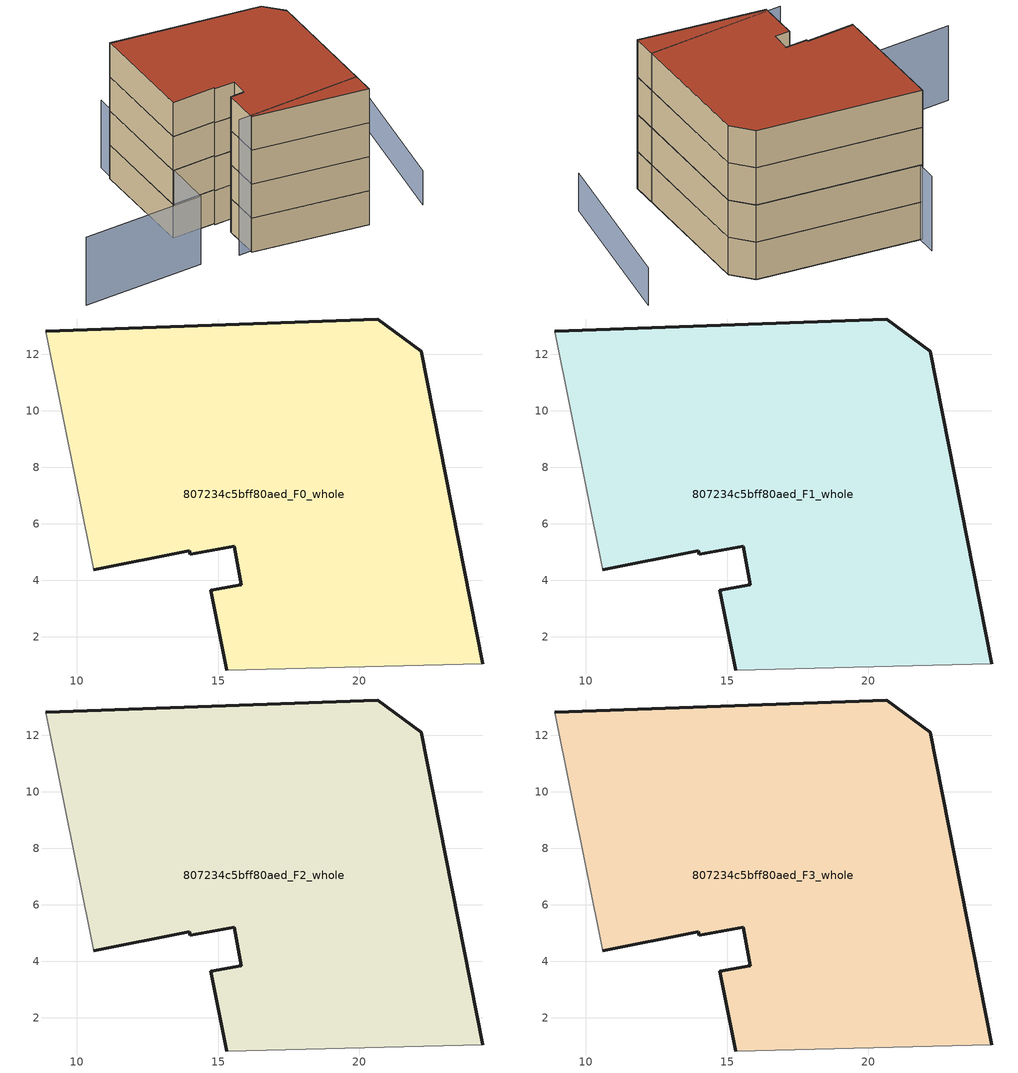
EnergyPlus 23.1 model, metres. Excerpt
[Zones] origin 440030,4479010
807234c5bff80aed_F0_whole
 floor ground (EU_floor_Construction): 24.36,1.04 22.18,12.1 20.66,13.25 8.9,12.82 10.6,4.38 13.98,5.05 14.01,4.92 15.58,5.21 15.81,3.84 14.74,3.63 15.3,0.82 z0
 wall outside (EU_wall_Construction): 15.3,0.82 14.74,3.63 15.81,3.84 15.58,5.21 14.01,4.92 13.98,5.05 10.6,4.38 / 8.9,12.82 20.66,13.25 22.18,12.1 24.36,1.04 z0:3
 wall adiabatic (EU_wall_Construction): 24.36,1.04 15.3,0.82 / 10.6,4.38 8.9,12.82 z0:3
807234c5bff80aed_F1_whole
 floor to 807234c5bff80aed_F0_whole (EU_floor_Construction): 24.36,1.04 22.18,12.1 20.65,13.25 8.9,12.82 10.6,4.38 13.98,5.05 14.01,4.92 15.57,5.21 15.81,3.84 14.74,3.63 15.3,0.82 z3
 wall outside (EU_wall_Construction): 15.3,0.82 14.74,3.63 15.81,3.84 15.58,5.21 14.01,4.92 13.98,5.05 10.6,4.38 / 8.9,12.82 20.66,13.25 22.18,12.1 24.36,1.04 z3:6
 wall adiabatic (EU_wall_Construction): 24.36,1.04 15.3,0.82 / 10.6,4.38 8.9,12.82 z3:6
807234c5bff80aed_F2_whole
 floor to 807234c5bff80aed_F1_whole (EU_floor_Construction): 24.36,1.04 22.18,12.1 20.65,13.25 8.9,12.82 10.6,4.38 13.98,5.05 14.01,4.92 15.57,5.21 15.81,3.84 14.74,3.63 15.3,0.82 z6
 wall outside (EU_wall_Construction): 15.3,0.82 14.74,3.63 15.81,3.84 15.58,5.21 14.01,4.92 13.98,5.05 10.6,4.38 / 8.9,12.82 20.66,13.25 22.18,12.1 24.36,1.04 z6:9
 wall adiabatic (EU_wall_Construction): 24.36,1.04 15.3,0.82 / 10.6,4.38 8.9,12.82 z6:9
807234c5bff80aed_F3_whole
 floor to 807234c5bff80aed_F2_whole (EU_floor_Construction): 24.36,1.04 22.18,12.1 20.65,13.25 8.9,12.82 10.6,4.38 13.98,5.05 14.01,4.92 15.57,5.21 15.81,3.84 14.74,3.63 15.3,0.82 z9
 wall outside (EU_wall_Construction): 15.3,0.82 14.74,3.63 15.81,3.84 15.58,5.21 14.01,4.92 13.98,5.05 10.6,4.38 / 8.9,12.82 20.66,13.25 22.18,12.1 24.36,1.04 z9:12
 wall adiabatic (EU_wall_Construction): 24.36,1.04 15.3,0.82 / 10.6,4.38 8.9,12.82 z9:12
 roof outside (EU_roof_Construction): 22.18,12.1 24.36,1.04 15.3,0.82 14.74,3.63 15.81,3.84 15.58,5.21 14.01,4.92 13.98,5.05 10.6,4.38 8.9,12.82 20.66,13.25 z12
shading: 14.33,0.78 24.02,2.77 z0:12; 8.79,14.26 11.35,0.72 / 11.35,0.72 1.92,-1.06 z0:6; 28.82,1.99 28.26,13.44 z0:3
[Building]
EU S2 Campaign: North Axis=0; Terrain=City; Solar Distribution=FullExterior
[Site:Location]
Madrid: Latitude=40.5; Longitude=-3.5; Time Zone=1; Elevation=609
[SizingPeriod:WeatherFileDays]
AnnualSizingPeriod: Begin Month=1; Begin Day of Month=1; End Month=12; End Day of Month=31; Day of Week for Start Day=Monday; Use Weather File Daylight Saving Period=No; Use Weather File Rain and Snow Indicators=No
[MATERIAL]
EU_InternalMass_Material: Roughness=MediumRough; Thickness=0.1; Conductivity=1; Density=1800; Specific Heat=900; Thermal Absorptance=0.9; Solar Absorptance=0.7; Visible Absorptance=0.7
[MATERIAL:NOMASS] Roughness=MediumRough; Thermal Absorptance=0.9; Solar Absorptance=0.7; Visible Absorptance=0.7
Name | Thermal Resistance
EU_wall_NoMass | 1.60022
EU_roof_NoMass | 1.57597
EU_floor_NoMass | 0.470652
[CONSTRUCTION]
EU_wall_Construction: EU_wall_NoMass
EU_roof_Construction: EU_roof_NoMass
EU_floor_Construction: EU_floor_NoMass
EU_InternalMass_Construction: EU_InternalMass_Material
[ZONE] Type=1; Multiplier=1; Ceiling Height=autocalculate; Floor Area=autocalculate; Part of Total Floor Area=Yes
Name | Volume
807234c5bff80aed_F0_whole | 424.65
807234c5bff80aed_F1_whole; 807234c5bff80aed_F2_whole; 807234c5bff80aed_F3_whole | 424.651
[INTERNALMASS] Construction=EU_InternalMass_Construction; Surface Area=141.55
Name | Zone or ZoneList
807234c5bff80aed_F0_whole_EU_InternalMass | 807234c5bff80aed_F0_whole
807234c5bff80aed_F1_whole_EU_InternalMass | 807234c5bff80aed_F1_whole
807234c5bff80aed_F2_whole_EU_InternalMass | 807234c5bff80aed_F2_whole
807234c5bff80aed_F3_whole_EU_InternalMass | 807234c5bff80aed_F3_whole
[OTHEREQUIPMENT] Fuel Type=Electricity; Design Level Calculation Method=Watts/Area; Power per Zone Floor Area=1; Fraction Latent=0; Fraction Radiant=0; Fraction Lost=0; Carbon Dioxide Generation Rate=0; EndUse Subcategory=EU_Step8_InternalGains
Name | Zone or ZoneList or Space or SpaceList | Schedule
EU_Step8_InternalGain_807234c5bff80aed_F0_whole_f000 | 807234c5bff80aed_F0_whole | EU_Step8_GainSchedule_807234c5bff80aed_F0_whole_f000
EU_Step8_InternalGain_807234c5bff80aed_F1_whole_f000 | 807234c5bff80aed_F1_whole | EU_Step8_GainSchedule_807234c5bff80aed_F1_whole_f000
EU_Step8_InternalGain_807234c5bff80aed_F2_whole_f000 | 807234c5bff80aed_F2_whole | EU_Step8_GainSchedule_807234c5bff80aed_F2_whole_f000
EU_Step8_InternalGain_807234c5bff80aed_F3_whole_f000 | 807234c5bff80aed_F3_whole | EU_Step8_GainSchedule_807234c5bff80aed_F3_whole_f000
[ZONEVENTILATION:DESIGNFLOWRATE] Schedule=EU_AlwaysOn; Design Flow Rate Calculation Method=AirChanges/Hour; Air Changes per Hour=0.480704; Ventilation Type=Natural; Fan Pressure Rise=0; Fan Total Efficiency=1; Constant Term Coefficient=1; Temperature Term Coefficient=0; Velocity Term Coefficient=0; Velocity Squared Term Coefficient=0; Minimum Indoor Temperature=-100; Maximum Indoor Temperature=100; Delta Temperature=-100; Minimum Outdoor Temperature=-100; Maximum Outdoor Temperature=100; Maximum Wind Speed=40
Name | Zone or ZoneList or Space or SpaceList
EU_ConstantAir_807234c5bff80aed_F0_whole | 807234c5bff80aed_F0_whole
EU_ConstantAir_807234c5bff80aed_F1_whole | 807234c5bff80aed_F1_whole
EU_ConstantAir_807234c5bff80aed_F2_whole | 807234c5bff80aed_F2_whole
EU_ConstantAir_807234c5bff80aed_F3_whole | 807234c5bff80aed_F3_whole
[HVACTEMPLATE:THERMOSTAT] Constant Heating Setpoint=20; Constant Cooling Setpoint=50
EU_HeatOnly_807234c5bff80aed_F0_whole; EU_HeatOnly_807234c5bff80aed_F1_whole; EU_HeatOnly_807234c5bff80aed_F2_whole; EU_HeatOnly_807234c5bff80aed_F3_whole
[HVACTEMPLATE:ZONE:IDEALLOADSAIRSYSTEM] System Availability Schedule=EU_AlwaysOn; Maximum Heating Supply Air Temperature=50; Minimum Cooling Supply Air Temperature=13; Maximum Heating Supply Air Humidity Ratio=0.0156; Minimum Cooling Supply Air Humidity Ratio=0.0077; Heating Limit=NoLimit; Cooling Limit=NoLimit; Heating Availability Schedule=EU_AlwaysOn; Cooling Availability Schedule=EU_CoolingOff; Dehumidification Control Type=ConstantSensibleHeatRatio; Cooling Sensible Heat Ratio=0.7; Dehumidification Setpoint=60; Humidification Control Type=None; Humidification Setpoint=30; Outdoor Air Method=None; Outdoor Air Flow Rate per Person=0.00944; Outdoor Air Flow Rate per Zone Floor Area=0; Outdoor Air Flow Rate per Zone=0; Demand Controlled Ventilation Type=None; Outdoor Air Economizer Type=NoEconomizer; Heat Recovery Type=None; Sensible Heat Recovery Effectiveness=0.7; Latent Heat Recovery Effectiveness=0.65
Name | Template Thermostat
807234c5bff80aed_F0_whole | EU_HeatOnly_807234c5bff80aed_F0_whole
807234c5bff80aed_F1_whole | EU_HeatOnly_807234c5bff80aed_F1_whole
807234c5bff80aed_F2_whole | EU_HeatOnly_807234c5bff80aed_F2_whole
807234c5bff80aed_F3_whole | EU_HeatOnly_807234c5bff80aed_F3_whole
[SIZING:ZONE] Zone Cooling Design Supply Air Temperature Input Method=SupplyAirTemperature; Zone Cooling Design Supply Air Temperature=13; Zone Heating Design Supply Air Temperature Input Method=SupplyAirTemperature; Zone Heating Design Supply Air Temperature=50; Zone Cooling Design Supply Air Humidity Ratio=0.008; Zone Heating Design Supply Air Humidity Ratio=0.008; Cooling Design Air Flow Method=DesignDay; Cooling Design Air Flow Rate=0; Cooling Minimum Air Flow per Zone Floor Area=0.000762; Cooling Minimum Air Flow=0; Cooling Minimum Air Flow Fraction=0.2; Heating Design Air Flow Method=DesignDay; Heating Design Air Flow Rate=0; Heating Maximum Air Flow per Zone Floor Area=0.002032; Heating Maximum Air Flow=0.141576; Heating Maximum Air Flow Fraction=0.3; Account for Dedicated Outdoor Air System=No; Dedicated Outdoor Air System Control Strategy=NeutralSupplyAir; Dedicated Outdoor Air Low Setpoint Temperature for Design=autosize; Dedicated Outdoor Air High Setpoint Temperature for Design=autosize; Zone Load Sizing Method=Sensible Load Only No Latent Load; Zone Latent Cooling Design Supply Air Humidity Ratio Input Method=HumidityRatioDifference; Zone Cooling Design Supply Air Humidity Ratio Difference=0.005; Zone Latent Heating Design Supply Air Humidity Ratio Input Method=HumidityRatioDifference; Zone Humidification Design Supply Air Humidity Ratio Difference=0.005
807234c5bff80aed_F0_whole; 807234c5bff80aed_F1_whole; 807234c5bff80aed_F2_whole; 807234c5bff80aed_F3_whole
[SCHEDULE:CONSTANT]
Name | Hourly Value
EU_AlwaysOn | 1
EU_CoolingOff | 0
[SCHEDULE:FILE] Column Number=1; Rows to Skip at Top=0; Number of Hours of Data=8760; Column Separator=Comma; Interpolate to Timestep=No; Minutes per Item=60; Adjust Schedule for Daylight Savings=Yes
Name | File
EU_Step8_GainSchedule_807234c5bff80aed_F0_whole_f000 | ../../schedules/807234c5bff80aed/807234c5bff80aed_F0_whole_f000_gain.csv
EU_Step8_GainSchedule_807234c5bff80aed_F1_whole_f000 | ../../schedules/807234c5bff80aed/807234c5bff80aed_F1_whole_f000_gain.csv
EU_Step8_GainSchedule_807234c5bff80aed_F2_whole_f000 | ../../schedules/807234c5bff80aed/807234c5bff80aed_F2_whole_f000_gain.csv
EU_Step8_GainSchedule_807234c5bff80aed_F3_whole_f000 | ../../schedules/807234c5bff80aed/807234c5bff80aed_F3_whole_f000_gain.csv
